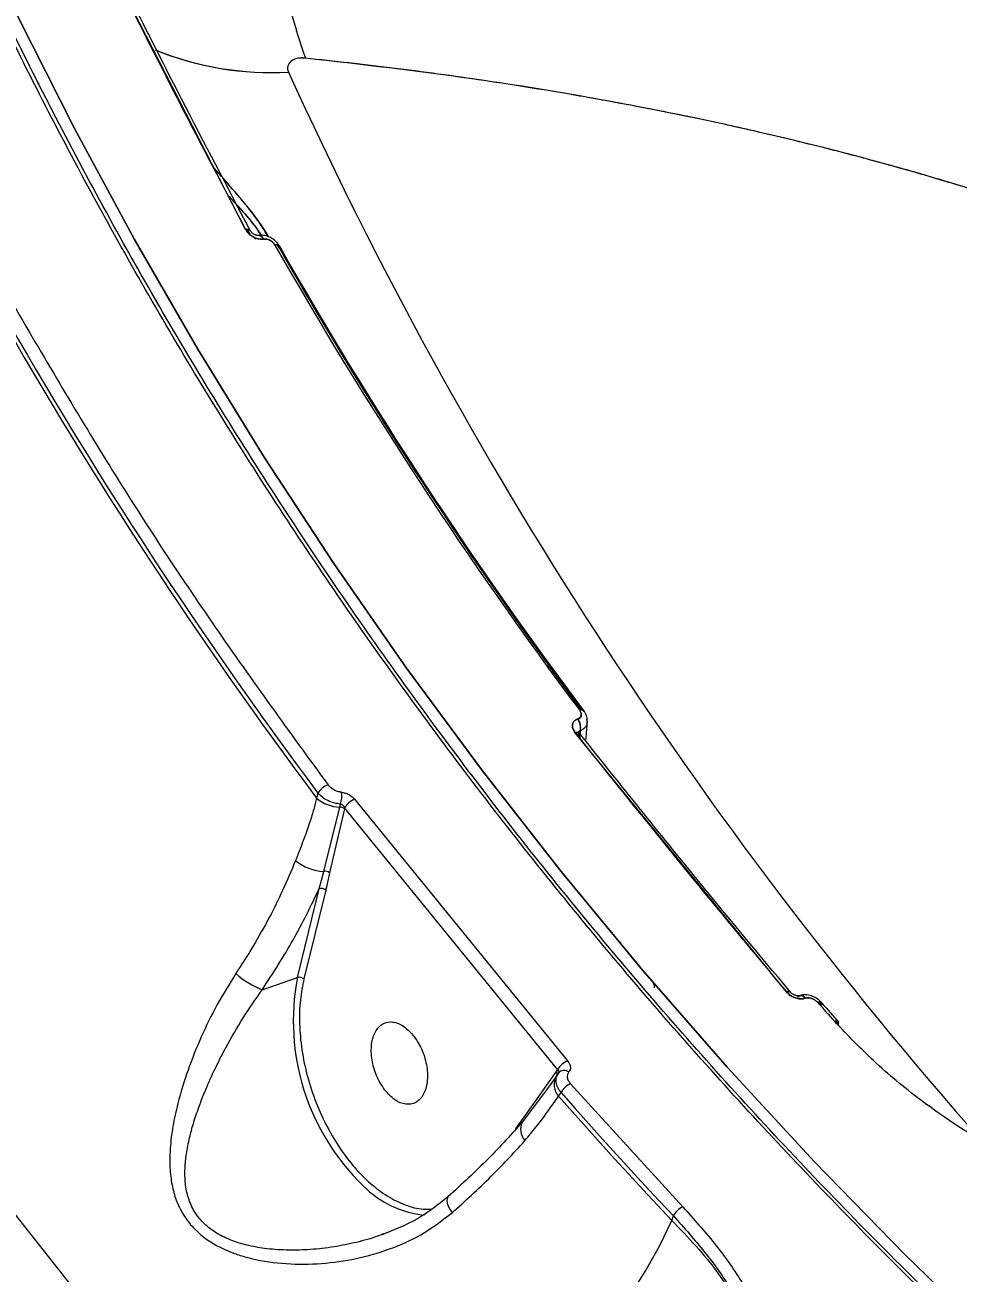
# Model space of a CAD drawing. Header units: millimetres. Extents: x -7083 to 7374, y -8368 to 7509.
# Drawn here: x 1683.6 to 1782.1, y -1832.3 to -1700.6 of the extents above; entities that cross this region are included whole.
import ezdxf

# ---------------------------------------------------------------- set-up
doc = ezdxf.new("R2010")
doc.units = ezdxf.units.MM
for name, color, linetype in [('DIKOM_ОБЪЕКТ', 7, 'Continuous'), ('DIKOM_РАЗМЕР_ЗОНА', 7, 'Continuous'), ('DIKOM_РАЗМЕР_ОБЪЕКТА', 7, 'Continuous')]:
    doc.layers.add(name, color=color, linetype=linetype)
doc.styles.add('style1', font='arial.ttf', dxfattribs={"width": 0.8})
doc.dimstyles.new('1-50', dxfattribs={"dimtxt": 300, "dimasz": 200, "dimexe": 100, "dimexo": 0, "dimgap": 100, "dimtad": 1, "dimtxsty": 'style1', "dimcen": 200, "dimclrd": 7, "dimclre": 7, "dimclrt": 7, "dimadec": 1, "dimazin": 2, "dimtfac": 1, "dimtmove": 0, "dimatfit": 2, "dimfxl": 0, "dimlwd": 25, "dimlwe": 18, "dimarcsym": 0})

# ---------------------------------------------------------------- blocks, each defined once
blk = doc.blocks.new('*D10')
at = {"layer": 'Defpoints', "color": 0, "transparency": 16777216}
for p in [(-5583.43, 647.96), (4593.55, 648.92), (4593.55, -5902.54)]:
    blk.add_point(p, dxfattribs=at)
at = {"layer": 'DIKOM_РАЗМЕР_ОБЪЕКТА', "color": 7, "lineweight": 18, "transparency": 16777216}
for p, q in [((-5583.43, 647.96), (-5583.43, -6002.54)), ((4593.55, 648.92), (4593.55, -6002.54))]:
    blk.add_line(p, q, dxfattribs=at)
at = {"layer": 'DIKOM_РАЗМЕР_ОБЪЕКТА', "color": 7, "lineweight": 25, "transparency": 16777216}
blk.add_line((-5383.43, -5902.54), (4393.55, -5902.54), dxfattribs=at)
at = {"layer": 'DIKOM_РАЗМЕР_ОБЪЕКТА', "color": 7, "transparency": 16777216}
for points in [[(-5383.43, -5869.2), (-5383.43, -5935.87), (-5583.43, -5902.54)], [(4393.55, -5869.2), (4393.55, -5935.87), (4593.55, -5902.54)]]:
    blk.add_solid(points, dxfattribs=at)
at = {"layer": 'DIKOM_РАЗМЕР_ОБЪЕКТА', "color": 7, "transparency": 16777216, "insert": (-226.13, -5649.37), "char_height": 300, "attachment_point": 5, "style": 'style1'}
blk.add_mtext('10150', dxfattribs=at)
blk = doc.blocks.new('*D11')
at = {"layer": 'Defpoints', "color": 0, "transparency": 16777216}
for p in [(-321.71, 5509.06), (-348.71, -4811.52), (5568.58, -4811.52)]:
    blk.add_point(p, dxfattribs=at)
at = {"layer": 'DIKOM_РАЗМЕР_ОБЪЕКТА', "color": 7, "lineweight": 18, "transparency": 16777216}
for p, q in [((-321.71, 5509.06), (5668.58, 5509.06)), ((-348.71, -4811.52), (5668.58, -4811.52))]:
    blk.add_line(p, q, dxfattribs=at)
at = {"layer": 'DIKOM_РАЗМЕР_ОБЪЕКТА', "color": 7, "lineweight": 25, "transparency": 16777216}
blk.add_line((5568.58, 5309.06), (5568.58, -4611.52), dxfattribs=at)
at = {"layer": 'DIKOM_РАЗМЕР_ОБЪЕКТА', "color": 7, "transparency": 16777216}
for points in [[(5535.25, 5309.06), (5601.91, 5309.06), (5568.58, 5509.06)], [(5535.25, -4611.52), (5601.91, -4611.52), (5568.58, -4811.52)]]:
    blk.add_solid(points, dxfattribs=at)
at = {"layer": 'DIKOM_РАЗМЕР_ОБЪЕКТА', "color": 7, "transparency": 16777216, "insert": (5315.31, 775.23), "char_height": 300, "attachment_point": 5, "rotation": 90, "style": 'style1'}
blk.add_mtext('10300', dxfattribs=at)
blk = doc.blocks.new('*D12')
at = {"layer": 'Defpoints', "color": 0, "transparency": 16777216}
for p in [(-621.71, 7509.06), (-373.6, -6811.53), (7273.89, -6811.53)]:
    blk.add_point(p, dxfattribs=at)
at = {"layer": 'DIKOM_РАЗМЕР_ЗОНА', "color": 7, "lineweight": 18, "transparency": 16777216}
for p, q in [((-621.71, 7509.06), (7373.89, 7509.06)), ((-373.6, -6811.53), (7373.89, -6811.53))]:
    blk.add_line(p, q, dxfattribs=at)
at = {"layer": 'DIKOM_РАЗМЕР_ЗОНА', "color": 7, "lineweight": 25, "transparency": 16777216}
blk.add_line((7273.89, 7309.06), (7273.89, -6611.53), dxfattribs=at)
at = {"layer": 'DIKOM_РАЗМЕР_ЗОНА', "color": 7, "transparency": 16777216}
for points in [[(7240.56, 7309.06), (7307.22, 7309.06), (7273.89, 7509.06)], [(7240.56, -6611.53), (7307.22, -6611.53), (7273.89, -6811.53)]]:
    blk.add_solid(points, dxfattribs=at)
at = {"layer": 'DIKOM_РАЗМЕР_ЗОНА', "color": 7, "transparency": 16777216, "insert": (7020.62, 1288.25), "char_height": 300, "attachment_point": 5, "rotation": 90, "style": 'style1'}
blk.add_mtext('14300', dxfattribs=at)
blk = doc.blocks.new('*D13')
at = {"layer": 'Defpoints', "color": 0, "transparency": 16777216}
for p in [(6593.53, 996.24), (-7083.43, 647.96), (6593.53, -8268.31)]:
    blk.add_point(p, dxfattribs=at)
at = {"layer": 'DIKOM_РАЗМЕР_ЗОНА', "color": 7, "lineweight": 18, "transparency": 16777216}
for p, q in [((6593.53, 996.24), (6593.53, -8368.31)), ((-7083.43, 647.96), (-7083.43, -8368.31))]:
    blk.add_line(p, q, dxfattribs=at)
at = {"layer": 'DIKOM_РАЗМЕР_ЗОНА', "color": 7, "lineweight": 25, "transparency": 16777216}
blk.add_line((-6883.43, -8268.31), (6393.53, -8268.31), dxfattribs=at)
at = {"layer": 'DIKOM_РАЗМЕР_ЗОНА', "color": 7, "transparency": 16777216}
for points in [[(-6883.43, -8234.97), (-6883.43, -8301.64), (-7083.43, -8268.31)], [(6393.53, -8234.97), (6393.53, -8301.64), (6593.53, -8268.31)]]:
    blk.add_solid(points, dxfattribs=at)
at = {"layer": 'DIKOM_РАЗМЕР_ЗОНА', "color": 7, "transparency": 16777216, "insert": (322.1, -8015.03), "char_height": 300, "attachment_point": 5, "style": 'style1'}
blk.add_mtext('13650', dxfattribs=at)

msp = doc.modelspace()

# ---------------------------------------------------------------- linework, layer by layer
at = {"layer": 'DIKOM_ОБЪЕКТ', "color": 7, "linetype": 'Continuous', "lineweight": 15}
for p, q in [((1706.877, -1722.2), (1690.99, -1691.277)), ((1684.99, -1706.743), (1684.922, -1706.905)), ((1707.322, -1722.669), (1707.077, -1722.197)), ((1707.08, -1722.197), (1707.322, -1722.669)), ((1707.968, -1723.047), (1707.861, -1723.234)), ((1708.231, -1722.835), (1708.209, -1722.839)), ((1708.766, -1723.22), (1708.744, -1723.223)), ((1708.744, -1723.223), (1708.766, -1723.22)), ((1710.197, -1723.849), (1710.451, -1724.191)), ((1710.451, -1724.191), (1710.333, -1724.038)), ((1742.345, -1772.912), (1738.82, -1768.131)), ((1742.614, -1773.071), (1742.477, -1772.887)), ((1741.927, -1773.864), (1741.948, -1773.858)), ((1741.948, -1773.858), (1741.927, -1773.864)), ((1742.116, -1775.357), (1742.188, -1775.106)), ((1742.208, -1775.1), (1742.16, -1775.809)), ((1742.208, -1775.1), (1742.181, -1775.538)), ((1742.188, -1775.106), (1742.208, -1775.1)), ((1742.188, -1775.106), (1742.208, -1775.1)), ((1742.263, -1775.063), (1742.208, -1775.1)), ((1742.786, -1776.188), (1742.963, -1774.079)), ((1763.963, -1802.639), (1741.678, -1775.31)), ((1741.978, -1775.402), (1741.919, -1775.605)), ((1742.014, -1775.793), (1742.015, -1775.793)), ((1742.041, -1775.613), (1742.041, -1775.612)), ((1742.073, -1775.702), (1742.053, -1775.658)), ((1714.505, -1781.683), (1714.369, -1782.218)), ((1716.822, -1783.156), (1716.9, -1782.838)), ((1718.381, -1782.334), (1740.867, -1809.943)), ((1715.118, -1789.939), (1716.822, -1783.156)), ((1717.303, -1783.331), (1715.745, -1790.09)), ((1717.328, -1783.231), (1717.303, -1783.331)), ((1739.831, -1810.862), (1717.328, -1783.231)), ((1714.638, -1791.773), (1715.118, -1789.939)), ((1715.745, -1790.09), (1715.329, -1791.92)), ((1712.335, -1801.145), (1714.638, -1791.773)), ((1715.329, -1791.92), (1713.026, -1801.292)), ((1746.407, -1797.475), (1746.34, -1797.47)), ((1708.623, -1802.435), (1712.335, -1801.145)), ((1764.379, -1803.057), (1764.025, -1802.628)), ((1764.028, -1802.627), (1764.379, -1803.057)), ((1765.345, -1803.16), (1765.124, -1803.204)), ((1765.329, -1803.058), (1765.309, -1803.064)), ((1765.977, -1803.327), (1765.957, -1803.334)), ((1765.957, -1803.334), (1765.977, -1803.327)), ((1767.367, -1803.729), (1767.697, -1804.031)), ((1767.697, -1804.031), (1767.407, -1803.774)), ((1769.469, -1806.019), (1769.442, -1806.149)), ((1739.577, -1811.729), (1736.092, -1816.377)), ((1736.47, -1815.618), (1739.69, -1811.07)), ((1739.719, -1811.492), (1739.018, -1812.474)), ((1739.941, -1811.164), (1739.681, -1811.546)), ((1739.69, -1811.07), (1739.831, -1810.862)), ((1739.798, -1811.451), (1739.919, -1811.199)), ((1739.945, -1811.155), (1740.005, -1811.102)), ((1739.914, -1813.659), (1740.173, -1813.279)), ((1741.186, -1812.338), (1753.033, -1825.325)), ((1735.554, -1816.9), (1736.47, -1815.618)), ((1735.418, -1817.1), (1735.554, -1816.9)), ((1751.869, -1826.766), (1752.046, -1826.295)), ((1721.341, -1828.231), (1721.173, -1828.292)), ((1721.67, -1828.11), (1721.341, -1828.231))]:
    msp.add_line(p, q, dxfattribs=at)
at = {"layer": 'DIKOM_ОБЪЕКТ', "color": 7, "linetype": 'Continuous', "lineweight": 15, "flags": 128}
for points in [[(1654.174, -1625.43), (1658.045, -1638.101), (1662.28, -1650.663), (1666.874, -1663.106), (1671.827, -1675.424), (1677.133, -1687.609), (1682.79, -1699.651), (1688.793, -1711.543), (1695.14, -1723.278), (1701.826, -1734.848), (1708.846, -1746.245), (1716.196, -1757.461), (1723.871, -1768.49), (1731.866, -1779.325), (1740.176, -1789.957), (1748.795, -1800.38), (1757.718, -1810.587), (1766.938, -1820.572), (1776.451, -1830.328), (1786.249, -1839.849), (1796.326, -1849.128), (1806.675, -1858.159)], [(1806.675, -1858.159), (1796.326, -1849.128), (1786.249, -1839.849), (1776.451, -1830.328), (1766.938, -1820.572), (1757.718, -1810.587), (1748.795, -1800.38), (1740.176, -1789.957), (1731.866, -1779.325), (1723.871, -1768.49), (1716.196, -1757.461), (1708.846, -1746.245), (1701.826, -1734.848), (1695.14, -1723.278), (1688.793, -1711.543), (1682.79, -1699.651), (1677.133, -1687.609), (1671.827, -1675.424), (1666.874, -1663.106), (1662.28, -1650.663), (1658.045, -1638.101), (1654.174, -1625.43)], [(1715.272, -1864.159), (1705.867, -1853.946), (1696.74, -1843.526), (1687.897, -1832.903), (1679.343, -1822.083), (1671.081, -1811.074), (1663.117, -1799.879), (1655.456, -1788.507), (1648.1, -1776.962), (1641.055, -1765.252), (1634.324, -1753.382), (1627.911, -1741.36), (1621.82, -1729.191), (1616.053, -1716.883), (1610.614, -1704.442)], [(1706.877, -1722.2), (1707.027, -1722.19), (1707.156, -1722.201), (1707.262, -1722.235), (1707.338, -1722.29), (1707.383, -1722.362)], [(1708.766, -1723.22), (1708.687, -1723.093), (1708.599, -1722.988), (1708.503, -1722.909), (1708.405, -1722.856), (1708.305, -1722.833), (1708.207, -1722.84), (1708.172, -1722.85)], [(1710.47, -1724.017), (1710.451, -1723.966), (1710.418, -1723.922), (1710.371, -1723.887), (1710.312, -1723.86), (1710.242, -1723.843), (1710.161, -1723.836), (1710.071, -1723.839), (1709.973, -1723.851)], [(1709.973, -1723.851), (1710.103, -1723.837), (1710.218, -1723.84), (1710.314, -1723.861), (1710.39, -1723.899), (1710.443, -1723.952), (1710.471, -1724.02), (1710.474, -1724.101), (1710.451, -1724.191)], [(1741.678, -1775.31), (1741.813, -1775.276), (1741.929, -1775.268), (1742.024, -1775.285), (1742.092, -1775.327), (1742.132, -1775.393), (1742.142, -1775.479), (1742.123, -1775.583), (1742.073, -1775.702)], [(1763.963, -1802.639), (1764.098, -1802.606), (1764.216, -1802.599), (1764.312, -1802.619), (1764.383, -1802.664), (1764.389, -1802.671)], [(1767.71, -1803.849), (1767.691, -1803.798), (1767.66, -1803.758), (1767.618, -1803.728), (1767.565, -1803.709), (1767.501, -1803.702), (1767.428, -1803.706), (1767.347, -1803.721), (1767.26, -1803.748)], [(1767.26, -1803.748), (1767.376, -1803.715), (1767.479, -1803.702), (1767.566, -1803.709), (1767.635, -1803.738), (1767.684, -1803.785), (1767.71, -1803.852), (1767.715, -1803.934), (1767.697, -1804.031)], [(1769.033, -1805.738), (1769.121, -1805.711), (1769.201, -1805.695), (1769.274, -1805.69), (1769.337, -1805.697), (1769.39, -1805.716), (1769.433, -1805.745), (1769.463, -1805.786), (1769.482, -1805.836)], [(1769.469, -1806.019), (1769.247, -1805.771), (1769.181, -1805.698)], [(1769.469, -1806.019), (1769.247, -1805.771), (1769.181, -1805.698)], [(1740.173, -1813.279), (1741.63, -1814.926), (1743.096, -1816.567), (1744.569, -1818.203), (1746.049, -1819.833), (1747.537, -1821.457), (1749.033, -1823.076), (1750.536, -1824.688), (1752.046, -1826.295)], [(1739.914, -1813.659), (1741.381, -1815.318), (1742.857, -1816.971), (1744.34, -1818.618), (1745.83, -1820.259), (1747.329, -1821.895), (1748.835, -1823.525), (1750.348, -1825.148), (1751.869, -1826.766)], [(1728.234, -1824.288), (1728.223, -1824.299), (1728.139, -1824.452), (1728.119, -1824.667), (1728.165, -1824.936), (1728.274, -1825.249), (1728.442, -1825.594), (1728.664, -1825.96)], [(1715.272, -1864.159), (1718.173, -1862.546), (1721.12, -1860.716), (1724.085, -1858.688), (1727.043, -1856.478), (1729.966, -1854.108), (1732.827, -1851.598), (1735.601, -1848.972), (1738.261, -1846.253), (1740.785, -1843.467), (1743.148, -1840.639), (1745.33, -1837.794), (1747.31, -1834.958), (1749.07, -1832.159), (1750.594, -1829.42), (1751.869, -1826.766)]]:
    msp.add_lwpolyline(points, dxfattribs=at)
at = {"layer": 'DIKOM_ОБЪЕКТ', "color": 7, "linetype": 'Continuous', "lineweight": 15}
for centre, radius, start, end in [((1773.338, -1682.84), 63.808, 189.6386, 199.4919), ((1709.527, -1673.515), 32.147, 247.65881, 273.33715), ((1709.666, -1672.627), 33.026, 248.16462, 273.0064), ((2126.104, -1516.554), 455.766, 204.50707, 221.48123), ((1707.02, -1722.649), 0.471, 41.53067, 107.62508), ((1708.21, -1723.41), 0.566, 19.35808, 93.62944), ((1708.239, -1723.401), 0.557, 19.04174, 96.2434), ((1708.197, -1723.421), 0.582, 19.91501, 89.2223), ((2117.15, -1492.125), 468.497, 209.64439, 216.8273), ((1710.164, -1724.072), 0.311, 337.37753, 10.13658), ((2117.31, -1492.647), 468.131, 209.64428, 216.77602), ((2114.469, -1494.377), 464.807, 209.63219, 212.4597), ((2117.312, -1492.482), 468.112, 209.64439, 216.8273), ((2110.248, -1485.99), 494.441, 209.66493, 216.80676), ((2110.247, -1485.729), 494.166, 209.68086, 216.79082), ((1742.319, -1773.324), 0.417, 50.94046, 114.88266), ((1742.327, -1773.398), 0.489, 65.08519, 112.14112), ((1740.799, -1774.749), 1.434, 345.57763, 38.11607), ((1740.819, -1774.743), 1.434, 345.57407, 38.11505), ((1741.869, -1775.658), 0.397, 54.4679, 118.67533), ((1716.258, -1782.745), 2.05, 109.43589, 148.77615), ((1714.307, -1782.021), 2.719, 342.51015, 9.0976), ((1716.91, -1779.248), 3.909, 229.45042, 268.70874), ((1719.168, -1784.325), 2.141, 111.55525, 149.27448), ((1716.808, -1783.941), 0.785, 50.92304, 89.00701), ((1715.304, -1784.998), 4.944, 230.21388, 267.84506), ((1715.259, -1790.73), 0.803, 52.77011, 100.10514), ((1714.843, -1792.506), 0.761, 50.3481, 105.65267), ((1712.541, -1792.925), 10.286, 229.32682, 247.61103), ((1736.136, -1805.699), 24.233, 169.16926, 225.97232), ((1712.54, -1801.878), 0.761, 50.3481, 105.65267), ((1764.15, -1802.987), 0.395, 51.899, 118.30639), ((1765.478, -1803.622), 0.58, 30.58694, 109.96814), ((1765.438, -1803.676), 0.621, 33.36828, 104.66953), ((1765.463, -1803.663), 0.614, 33.13774, 107.2063), ((1765.432, -1803.684), 0.631, 33.661, 101.58496), ((2130.389, -1481.808), 485.292, 221.55939, 221.87405), ((1767.338, -1803.914), 0.377, 341.86669, 9.92378), ((2130.54, -1482.173), 484.893, 221.55939, 221.87405), ((1769.108, -1805.902), 0.379, 341.99265, 9.92219), ((1741.626, -1811.841), 2.045, 111.77827, 151.3707), ((1741.298, -1812.437), 1.847, 151.14609, 221.42642), ((1739.409, -1811.303), 0.365, 330.2009, 39.69267), ((1740.507, -1811.77), 0.82, 51.91912, 135.86061), ((1742.049, -1814.284), 2.129, 113.917, 151.82758), ((1737.639, -1817.18), 1.732, 150.87933, 222.35065), ((1726.949, -1815.453), 10.836, 225.05628, 263.5684), ((1753.979, -1827.274), 2.166, 115.87196, 153.12855)]:
    msp.add_arc(centre, radius, start, end, dxfattribs=at)
for points, knots in [([(1134.218, -1797.857), (1136.478, -1794.936), (1140.989, -1789.107), (1148.584, -1780.38), (1156.738, -1771.71), (1165.49, -1763.114), (1173.986, -1755.35), (1182.043, -1748.412), (1189.508, -1742.287), (1197.224, -1736.243), (1205.18, -1730.286), (1213.362, -1724.419), (1221.759, -1718.649), (1232.823, -1711.355), (1246.787, -1702.667), (1263.903, -1692.771), (1281.471, -1683.316), (1296.891, -1675.58), (1309.907, -1669.401), (1320.371, -1664.627), (1330.903, -1660.011), (1341.488, -1655.554), (1352.114, -1651.258), (1362.768, -1647.123), (1374.4, -1642.791), (1387.011, -1638.315), (1400.598, -1633.749), (1414.149, -1629.446), (1427.644, -1625.403), (1441.061, -1621.619), (1454.636, -1618.026), (1468.352, -1614.634), (1482.194, -1611.457), (1495.893, -1608.553), (1509.428, -1605.919), (1522.785, -1603.552), (1537.105, -1601.261), (1552.345, -1599.121), (1568.435, -1597.217), (1584.193, -1595.703), (1599.593, -1594.571), (1616.09, -1593.74), (1633.591, -1593.329), (1651.939, -1593.495), (1669.714, -1594.21), (1681.026, -1595.177), (1686.67, -1595.66)], [0, 0, 0, 0, 0.0251762, 0.0502458, 0.075209, 0.100066, 0.1248168, 0.1429873, 0.1610638, 0.1790464, 0.1969351, 0.21473, 0.2324311, 0.2500384, 0.282696, 0.3149379, 0.3467642, 0.378175, 0.3959391, 0.4135675, 0.4310603, 0.4484175, 0.4656392, 0.4827252, 0.4996757, 0.521074, 0.5422607, 0.5632358, 0.5839991, 0.6045509, 0.624891, 0.6461777, 0.6672639, 0.6881494, 0.7088341, 0.7293181, 0.7496013, 0.7750478, 0.8002652, 0.8252533, 0.8500121, 0.8745413, 0.9060952, 0.9375232, 0.968825, 1, 1, 1, 1]), ([(1769.039, -1635.099), (1763.906, -1633.956), (1753.633, -1631.667), (1737.283, -1628.937), (1720.281, -1626.732), (1702.6, -1625.11), (1684.302, -1624.065), (1665.431, -1623.606), (1646.036, -1623.738), (1626.169, -1624.462), (1605.881, -1625.781), (1587.556, -1627.476), (1571.314, -1629.342), (1557.214, -1631.209), (1542.878, -1633.358), (1528.322, -1635.795), (1513.563, -1638.524), (1498.62, -1641.55), (1481.463, -1645.328), (1462.066, -1650.015), (1440.447, -1655.789), (1418.67, -1662.172), (1396.806, -1669.164), (1379.803, -1675.073), (1367.611, -1679.543), (1360.174, -1682.345), (1352.755, -1685.215), (1345.358, -1688.153), (1337.984, -1691.158), (1330.639, -1694.231), (1319.021, -1699.219), (1303.264, -1706.316), (1284.272, -1715.49), (1266.243, -1724.797), (1249.187, -1734.183), (1232.591, -1743.927), (1216.515, -1754.01), (1201.021, -1764.412), (1186.171, -1775.111), (1172.026, -1786.083), (1158.649, -1797.3), (1146.101, -1808.734), (1134.444, -1820.355), (1123.74, -1832.131), (1114.041, -1844.027), (1105.432, -1856.005), (1097.859, -1868.038), (1093.836, -1876.009), (1091.817, -1880.01)], [0, 0, 0, 0, 0.0248239, 0.0496902, 0.074599, 0.0995502, 0.1245438, 0.1495798, 0.1746582, 0.1997791, 0.2249424, 0.2501481, 0.2668666, 0.2837596, 0.3008272, 0.3180694, 0.3354861, 0.3530774, 0.3708432, 0.3960072, 0.4215132, 0.4473613, 0.4735514, 0.5000836, 0.5092169, 0.5183856, 0.5275897, 0.5368291, 0.5461038, 0.5554139, 0.5647593, 0.5906387, 0.6167852, 0.6407872, 0.66501, 0.6894536, 0.714118, 0.7390032, 0.7641093, 0.7894361, 0.8149838, 0.8407523, 0.8667415, 0.8929516, 0.9193825, 0.9460342, 0.9729067, 1, 1, 1, 1]), ([(1805.766, -1858.814), (1805.037, -1858.205), (1801.156, -1854.964), (1794.33, -1848.888), (1785.302, -1840.58), (1776.509, -1832.056), (1767.932, -1823.339), (1759.583, -1814.429), (1751.466, -1805.332), (1743.586, -1796.051), (1735.947, -1786.592), (1728.554, -1776.958), (1721.411, -1767.154), (1714.524, -1757.186), (1707.896, -1747.058), (1701.53, -1736.774), (1695.433, -1726.342), (1689.606, -1715.764), (1684.054, -1705.047), (1678.781, -1694.197), (1673.79, -1683.218), (1669.084, -1672.116), (1664.669, -1660.896), (1660.536, -1649.568), (1656.732, -1638.125), (1654.219, -1630.157), (1653.062, -1625.983), (1652.979, -1625.682)], [0, 0, 0, 0, 0.0098387, 0.0523696, 0.0949351, 0.1375348, 0.1801685, 0.2228359, 0.2655371, 0.3082719, 0.3510402, 0.3938421, 0.4366776, 0.4795467, 0.5224496, 0.5653863, 0.608357, 0.6513618, 0.6944007, 0.737474, 0.7805818, 0.8237242, 0.8669014, 0.9101135, 0.9533607, 0.9966431, 1, 1, 1, 1]), ([(1890.098, -1724.309), (1889.796, -1723.173), (1888.724, -1719.141), (1885.919, -1712.446), (1882.15, -1705.159), (1878.168, -1698.939), (1875.274, -1695.009), (1873.177, -1692.395), (1872.06, -1691.05), (1870.91, -1689.712), (1869.728, -1688.381), (1868.514, -1687.059), (1866.178, -1684.596), (1862.486, -1680.981), (1857.081, -1676.26), (1850.985, -1671.514), (1844.435, -1666.976), (1837.473, -1662.663), (1830.453, -1658.758), (1825.308, -1656.179), (1822.43, -1654.812), (1821.706, -1654.472), (1820.977, -1654.133), (1820.242, -1653.794), (1819.502, -1653.457), (1818.757, -1653.12), (1818.006, -1652.785), (1816.873, -1652.283), (1815.151, -1651.535), (1812.618, -1650.466), (1809.417, -1649.165), (1805.512, -1647.651), (1800.863, -1645.945), (1795.435, -1644.079), (1789.179, -1642.084), (1782.766, -1640.207), (1776.32, -1638.472), (1769.977, -1636.896), (1764.817, -1635.722), (1761.051, -1634.917), (1758.863, -1634.463), (1756.625, -1634.013), (1754.336, -1633.567), (1751.995, -1633.126), (1749.602, -1632.69), (1747.155, -1632.26), (1741.065, -1631.229), (1731.331, -1629.775), (1717.857, -1628.181), (1704.565, -1626.985), (1691.52, -1626.144), (1678.775, -1625.628), (1666.399, -1625.375), (1658.182, -1625.412), (1654.174, -1625.43)], [0, 0, 0, 0, 0.0183885, 0.0652352, 0.1128648, 0.1447311, 0.1769384, 0.1854303, 0.1939457, 0.2024845, 0.2110466, 0.2196322, 0.2282412, 0.25945, 0.2921873, 0.3264531, 0.3622475, 0.3950113, 0.4289588, 0.4598121, 0.4628919, 0.4659806, 0.4690781, 0.4721844, 0.4752996, 0.4784236, 0.4815564, 0.4846982, 0.4925358, 0.5028448, 0.5156252, 0.5310091, 0.5489039, 0.5693099, 0.5922268, 0.6176547, 0.637898, 0.6594916, 0.6824356, 0.6894536, 0.6965889, 0.7038413, 0.711211, 0.718698, 0.7263021, 0.7340236, 0.7418622, 0.7835953, 0.8237098, 0.8622054, 0.8990823, 0.9343404, 0.9679796, 1, 1, 1, 1]), ([(1654.174, -1625.43), (1660.206, -1625.42), (1672.248, -1625.398), (1689.717, -1626.021), (1706.664, -1627.115), (1723.04, -1628.718), (1738.853, -1630.82), (1753.812, -1633.373), (1767.944, -1636.347), (1781.227, -1639.704), (1793.87, -1643.485), (1805.815, -1647.67), (1817.281, -1652.341), (1828.227, -1657.523), (1838.596, -1663.249), (1848.168, -1669.418), (1856.898, -1676.012), (1864.735, -1682.997), (1871.513, -1690.193), (1877.293, -1697.559), (1882.118, -1705.078), (1886.174, -1712.856), (1888.168, -1718.266), (1889.163, -1720.966)], [0, 0, 0, 0, 0.0491923, 0.0981972, 0.1469544, 0.1955821, 0.2441951, 0.2929085, 0.3390358, 0.3854212, 0.4316447, 0.477638, 0.5235006, 0.5721072, 0.6207905, 0.6696667, 0.7188385, 0.7678836, 0.8166658, 0.8625266, 0.9083556, 0.954249, 1, 1, 1, 1]), ([(1889.592, -1722.346), (1889.499, -1721.968), (1888.709, -1718.783), (1886.411, -1713.035), (1882.655, -1705.143), (1877.894, -1697.413), (1872.18, -1689.832), (1865.413, -1682.437), (1857.717, -1675.389), (1849.128, -1668.731), (1839.695, -1662.498), (1829.656, -1656.815), (1819.07, -1651.653), (1807.989, -1646.98), (1796.188, -1642.706), (1783.727, -1638.802), (1774.869, -1636.556), (1770.432, -1635.432)], [0, 0, 0, 0, 0.0092859, 0.0782786, 0.1470322, 0.2156926, 0.2885721, 0.3616821, 0.4352006, 0.5088422, 0.5820388, 0.6549605, 0.7236205, 0.7923348, 0.8612482, 0.9305097, 1, 1, 1, 1]), ([(1690.99, -1691.277), (1693.921, -1697.104), (1699.156, -1707.51), (1704.518, -1717.712), (1706.877, -1722.2)], [0, 0, 0, 0, 0.559995, 1, 1, 1, 1]), ([(1707.359, -1722.316), (1704.932, -1717.699), (1699.569, -1707.494), (1694.334, -1697.084), (1691.468, -1691.384)], [0, 0, 0, 0, 0.4524819, 1, 1, 1, 1]), ([(1713.187, -1704.131), (1713.185, -1704.131), (1713.167, -1704.129), (1712.898, -1704.102), (1712.383, -1704.116), (1711.746, -1704.341), (1711.378, -1704.744), (1711.295, -1705.142), (1711.32, -1705.404), (1711.372, -1705.54), (1711.398, -1705.608)], [0, 0, 0, 0, 0.0018569, 0.0164364, 0.25034, 0.5000441, 0.7457649, 0.8745391, 0.9368619, 1, 1, 1, 1]), ([(1713.187, -1704.131), (1712.923, -1704.121), (1712.395, -1704.101), (1711.848, -1704.307), (1711.521, -1704.586), (1711.352, -1704.864), (1711.295, -1705.147), (1711.32, -1705.406), (1711.372, -1705.542), (1711.398, -1705.608)], [0, 0, 0, 0, 0.2499239, 0.4993362, 0.6284324, 0.7497095, 0.8745748, 0.9390426, 1, 1, 1, 1]), ([(1869.372, -1774.144), (1869.344, -1774.095), (1867.709, -1771.222), (1863.451, -1765.848), (1856.549, -1758.1), (1848.483, -1750.825), (1839.468, -1743.986), (1829.465, -1737.598), (1818.491, -1731.66), (1806.363, -1726.102), (1793.102, -1720.991), (1778.745, -1716.39), (1763.58, -1712.389), (1747.599, -1709.001), (1730.861, -1706.171), (1719.09, -1704.812), (1713.187, -1704.131)], [0, 0, 0, 0, 0.0013289, 0.0768572, 0.1523791, 0.2274279, 0.3022309, 0.3770121, 0.4519924, 0.5273962, 0.6066532, 0.6854052, 0.7638667, 0.8422872, 0.920914, 1, 1, 1, 1]), ([(1873.268, -1780.89), (1872.99, -1780.332), (1871.891, -1778.127), (1869.58, -1774.364), (1866.317, -1769.589), (1862.939, -1765.309), (1859.577, -1761.483), (1856.31, -1758.085), (1852.762, -1754.704), (1848.997, -1751.413), (1845.641, -1748.711), (1842.811, -1746.567), (1840.511, -1744.898), (1838.111, -1743.228), (1835.606, -1741.56), (1832.995, -1739.895), (1830.274, -1738.236), (1826.929, -1736.283), (1822.846, -1734.032), (1817.891, -1731.487), (1812.508, -1728.922), (1806.849, -1726.429), (1801.542, -1724.269), (1796.666, -1722.413), (1792.31, -1720.849), (1787.402, -1719.187), (1783.698, -1718.013), (1781.124, -1717.234), (1780.265, -1716.977), (1779.389, -1716.718), (1778.498, -1716.457), (1777.59, -1716.194), (1776.516, -1715.888), (1775.105, -1715.491), (1773.182, -1714.961), (1770.719, -1714.303), (1767.702, -1713.526), (1764.258, -1712.678), (1760.76, -1711.859), (1756.712, -1710.956), (1752.387, -1710.046), (1747.313, -1709.052), (1740.664, -1707.843), (1732.299, -1706.499), (1722.627, -1705.169), (1716.252, -1704.468), (1713.187, -1704.131)], [0, 0, 0, 0, 0.0138271, 0.054629, 0.0960237, 0.1380133, 0.1691624, 0.2009399, 0.2333464, 0.266383, 0.2981001, 0.3153261, 0.3328508, 0.3506744, 0.3687969, 0.3872186, 0.4059395, 0.4249597, 0.4546052, 0.4857434, 0.5183752, 0.5525015, 0.5850923, 0.608444, 0.6330939, 0.655519, 0.6861489, 0.6904409, 0.6947981, 0.6992203, 0.7037075, 0.7082599, 0.7128773, 0.7198124, 0.7293194, 0.7413987, 0.7560506, 0.7732757, 0.7909844, 0.8057959, 0.8301929, 0.851021, 0.8751834, 0.9198576, 0.9614638, 1, 1, 1, 1]), ([(1709.325, -1723.017), (1709.255, -1722.892), (1708.878, -1722.226), (1708.023, -1721.042), (1706.818, -1719.488), (1705.321, -1717.719), (1704.236, -1716.514), (1703.585, -1715.792)], [0, 0, 0, 0, 0.0490452, 0.2617799, 0.4609874, 0.6768459, 1, 1, 1, 1]), ([(1709.264, -1722.992), (1708.991, -1722.526), (1708.211, -1721.199), (1706.48, -1719.07), (1705.129, -1717.525), (1704.457, -1716.757)], [0, 0, 0, 0, 0.2132986, 0.6085308, 1, 1, 1, 1]), ([(1705.01, -1718.625), (1705.405, -1719.038), (1706.194, -1719.864), (1707.345, -1721.222), (1708.155, -1722.228), (1708.48, -1722.779), (1708.507, -1722.825)], [0, 0, 0, 0, 0.3154426, 0.630685, 0.9687118, 1, 1, 1, 1]), ([(1705.981, -1719.677), (1706.193, -1719.905), (1706.946, -1720.715), (1707.834, -1721.761), (1708.325, -1722.576), (1708.421, -1722.736)], [0, 0, 0, 0, 0.2392357, 0.850708, 1, 1, 1, 1]), ([(1708.744, -1723.223), (1708.66, -1723.23), (1708.494, -1723.245), (1708.132, -1723.194), (1707.673, -1723.02), (1707.179, -1722.66), (1706.978, -1722.354), (1706.877, -1722.2)], [0, 0, 0, 0, 0.1257369, 0.251488, 0.5008063, 0.75027, 1, 1, 1, 1]), ([(1706.877, -1722.2), (1706.992, -1722.372), (1707.223, -1722.715), (1707.76, -1723.063), (1708.293, -1723.242), (1708.593, -1723.229), (1708.744, -1723.223)], [0, 0, 0, 0, 0.279515, 0.5589463, 0.7793103, 1, 1, 1, 1]), ([(1708.201, -1722.84), (1708.184, -1722.841), (1708.147, -1722.844), (1708.061, -1722.835), (1707.954, -1722.809), (1707.83, -1722.759), (1707.697, -1722.685), (1707.568, -1722.586), (1707.451, -1722.466), (1707.399, -1722.381), (1707.372, -1722.337)], [0, 0, 0, 0, 0.0969669, 0.2004114, 0.3110949, 0.4308352, 0.5599403, 0.6980443, 0.8451672, 1, 1, 1, 1]), ([(1710.452, -1723.968), (1710.355, -1723.822), (1710.146, -1723.509), (1709.643, -1723.113), (1709.101, -1722.885), (1708.607, -1722.804), (1708.354, -1722.826), (1708.223, -1722.837)], [0, 0, 0, 0, 0.2012236, 0.4318852, 0.6967357, 0.8434231, 1, 1, 1, 1]), ([(1709.973, -1723.851), (1709.906, -1723.754), (1709.77, -1723.56), (1709.449, -1723.339), (1709.093, -1723.207), (1708.875, -1723.215), (1708.766, -1723.22)], [0, 0, 0, 0, 0.2500201, 0.4999143, 0.7497084, 1, 1, 1, 1]), ([(1708.766, -1723.22), (1708.889, -1723.216), (1709.135, -1723.21), (1709.505, -1723.369), (1709.798, -1723.594), (1709.915, -1723.766), (1709.973, -1723.851)], [0, 0, 0, 0, 0.2797673, 0.559852, 0.7798294, 1, 1, 1, 1]), ([(1742.533, -1772.954), (1741.43, -1771.47), (1739.341, -1768.659), (1736.446, -1764.645), (1733.931, -1761.091), (1731.788, -1758.004), (1730.002, -1755.392), (1728.51, -1753.18), (1726.856, -1750.701), (1724.727, -1747.463), (1721.882, -1743.04), (1718.48, -1737.6), (1714.555, -1731.126), (1711.847, -1726.422), (1710.396, -1723.903)], [0, 0, 0, 0, 0.0941664, 0.1782551, 0.252266, 0.3161993, 0.3700548, 0.4138326, 0.4524796, 0.5223136, 0.6119829, 0.7214872, 0.8508263, 1, 1, 1, 1]), ([(1741.948, -1773.858), (1742.034, -1773.818), (1742.206, -1773.74), (1742.326, -1773.511), (1742.317, -1773.23), (1742.201, -1773.04), (1742.143, -1772.945)], [0, 0, 0, 0, 0.2503241, 0.4998674, 0.7496178, 1, 1, 1, 1]), ([(1742.143, -1772.945), (1742.207, -1773.052), (1742.335, -1773.265), (1742.315, -1773.552), (1742.178, -1773.758), (1742.025, -1773.824), (1741.948, -1773.858)], [0, 0, 0, 0, 0.2787485, 0.5585837, 0.7792918, 1, 1, 1, 1]), ([(1742.942, -1774.241), (1742.948, -1774.131), (1742.961, -1773.915), (1742.892, -1773.588), (1742.769, -1773.277), (1742.643, -1773.09), (1742.582, -1772.999)], [0, 0, 0, 0, 0.2623206, 0.5168181, 0.7637093, 1, 1, 1, 1]), ([(1741.678, -1775.31), (1741.582, -1775.162), (1741.389, -1774.868), (1741.356, -1774.422), (1741.503, -1774.121), (1741.716, -1773.945), (1741.857, -1773.891), (1741.927, -1773.864)], [0, 0, 0, 0, 0.2497295, 0.4991926, 0.7485103, 0.8742091, 1, 1, 1, 1]), ([(1741.927, -1773.864), (1741.779, -1773.936), (1741.482, -1774.081), (1741.349, -1774.493), (1741.418, -1774.922), (1741.592, -1775.18), (1741.678, -1775.31)], [0, 0, 0, 0, 0.2797809, 0.559625, 0.7797346, 1, 1, 1, 1]), ([(1742.014, -1775.286), (1742.018, -1775.269), (1742.031, -1775.227), (1742.068, -1775.174), (1742.122, -1775.128), (1742.166, -1775.114), (1742.188, -1775.106)], [0, 0, 0, 0, 0.1896217, 0.465425, 0.7345041, 1, 1, 1, 1]), ([(1742.015, -1775.297), (1742.015, -1775.287), (1742.02, -1775.229), (1742.079, -1775.153), (1742.152, -1775.122), (1742.188, -1775.106)], [0, 0, 0, 0, 0.1038074, 0.5543219, 1, 1, 1, 1]), ([(1742.208, -1775.1), (1742.399, -1774.991), (1742.783, -1774.771), (1742.988, -1774.31), (1742.925, -1774.015), (1742.906, -1773.923)], [0, 0, 0, 0, 0.4067881, 0.8169169, 1, 1, 1, 1]), ([(1741.678, -1775.31), (1745.808, -1780.473), (1753.183, -1789.693), (1760.669, -1798.683), (1763.963, -1802.639)], [0, 0, 0, 0, 0.559995, 1, 1, 1, 1]), ([(1742.053, -1775.658), (1742.024, -1775.586), (1741.991, -1775.506), (1742, -1775.436), (1742.001, -1775.43)], [0, 0, 0, 0, 0.9119379, 1, 1, 1, 1]), ([(1742.053, -1775.658), (1742.026, -1775.591), (1741.997, -1775.521), (1742, -1775.457), (1742, -1775.454)], [0, 0, 0, 0, 0.9607411, 1, 1, 1, 1]), ([(1742.105, -1775.342), (1742.076, -1775.304), (1742.041, -1775.258), (1742.031, -1775.27), (1742.03, -1775.271)], [0, 0, 0, 0, 0.8361549, 1, 1, 1, 1]), ([(1742.073, -1775.702), (1742.069, -1775.694), (1742.063, -1775.679), (1742.056, -1775.665), (1742.053, -1775.658)], [0, 0, 0, 0, 0.5605101, 1, 1, 1, 1]), ([(1764.389, -1802.671), (1761.001, -1798.602), (1753.514, -1789.609), (1746.138, -1780.385), (1742.1, -1775.335)], [0, 0, 0, 0, 0.4524819, 1, 1, 1, 1]), ([(1716.9, -1782.838), (1716.672, -1782.81), (1716.217, -1782.752), (1715.549, -1782.493), (1714.949, -1782.137), (1714.653, -1781.834), (1714.505, -1781.683)], [0, 0, 0, 0, 0.2520092, 0.5025833, 0.7518916, 1, 1, 1, 1]), ([(1716.992, -1781.591), (1716.856, -1781.571), (1716.584, -1781.529), (1716.188, -1781.353), (1715.834, -1781.114), (1715.662, -1780.913), (1715.576, -1780.813)], [0, 0, 0, 0, 0.25043, 0.5004767, 0.7503939, 1, 1, 1, 1]), ([(1716.992, -1781.591), (1717.124, -1781.611), (1717.388, -1781.651), (1717.773, -1781.818), (1718.121, -1782.046), (1718.295, -1782.238), (1718.381, -1782.334)], [0, 0, 0, 0, 0.250145, 0.5002944, 0.7503473, 1, 1, 1, 1]), ([(1714.369, -1782.218), (1714.272, -1782.602), (1714.06, -1783.435), (1713.629, -1784.834), (1713.147, -1786.205), (1712.629, -1787.559), (1712.313, -1788.359), (1712.14, -1788.797)], [0, 0, 0, 0, 0.1771021, 0.3848347, 0.6442005, 0.8052414, 1, 1, 1, 1]), ([(1716.9, -1782.838), (1716.943, -1782.852), (1717.031, -1782.879), (1717.15, -1782.971), (1717.254, -1783.089), (1717.303, -1783.183), (1717.328, -1783.231)], [0, 0, 0, 0, 0.2342408, 0.4797597, 0.7357557, 1, 1, 1, 1]), ([(1712.14, -1788.797), (1711.7, -1789.855), (1710.87, -1791.848), (1709.348, -1794.884), (1707.713, -1797.815), (1706.448, -1799.777), (1705.837, -1800.726)], [0, 0, 0, 0, 0.2654265, 0.500016, 0.7581797, 1, 1, 1, 1]), ([(1708.623, -1802.435), (1709.771, -1800.67), (1712.065, -1797.144), (1713.781, -1793.561), (1714.638, -1791.773)], [0, 0, 0, 0, 0.5008852, 1, 1, 1, 1]), ([(1746.535, -1797.495), (1746.521, -1797.491), (1746.477, -1797.477), (1746.437, -1797.482), (1746.41, -1797.486)], [0, 0, 0, 0, 0.3347493, 1, 1, 1, 1]), ([(1705.837, -1800.726), (1705.168, -1801.797), (1703.828, -1803.941), (1702.152, -1807.39), (1700.739, -1810.899), (1699.766, -1814.055), (1699.165, -1816.824), (1698.869, -1819.173), (1698.849, -1821.319), (1699.097, -1823.202), (1699.585, -1824.857), (1700.365, -1826.379), (1701.79, -1828.135), (1703.573, -1829.355), (1705.388, -1830.15), (1706.632, -1830.571), (1708.699, -1831.092), (1711.635, -1831.445), (1715.355, -1831.347), (1719.022, -1830.764), (1722.529, -1829.691), (1725.841, -1828.158), (1727.722, -1826.694), (1728.664, -1825.96)], [0, 0, 0, 0, 0.0624741, 0.125065, 0.1873409, 0.2498758, 0.2919389, 0.3339672, 0.3747903, 0.4072249, 0.4374468, 0.4691553, 0.5002048, 0.5586356, 0.5797997, 0.6020607, 0.6255581, 0.6879946, 0.7506604, 0.8130007, 0.8756723, 0.9376942, 1, 1, 1, 1]), ([(1713.026, -1801.292), (1712.881, -1802.016), (1712.584, -1803.499), (1712.517, -1806.032), (1712.762, -1808.759), (1713.357, -1811.583), (1714.275, -1814.359), (1715.464, -1816.954), (1716.85, -1819.26), (1718.379, -1821.243), (1720.04, -1822.915), (1721.838, -1824.264), (1723.729, -1825.183), (1725.305, -1825.63), (1726.185, -1825.57), (1726.461, -1825.551)], [0, 0, 0, 0, 0.0757867, 0.1551908, 0.237204, 0.3205869, 0.4039697, 0.4859829, 0.5653871, 0.6411737, 0.7169604, 0.7963645, 0.8783778, 0.9617606, 1, 1, 1, 1]), ([(1721.173, -1828.292), (1720.974, -1828.367), (1720.037, -1828.72), (1718.278, -1829.171), (1715.883, -1829.64), (1713.497, -1829.887), (1711.132, -1829.932), (1708.986, -1829.772), (1707.066, -1829.42), (1705.382, -1828.91), (1703.842, -1828.188), (1702.47, -1827.174), (1701.427, -1825.89), (1700.775, -1824.415), (1700.475, -1822.851), (1700.446, -1821.288), (1700.611, -1819.681), (1700.919, -1818.118), (1701.367, -1816.477), (1701.96, -1814.696), (1702.767, -1812.664), (1703.738, -1810.546), (1704.998, -1808.099), (1706.573, -1805.364), (1707.94, -1803.411), (1708.623, -1802.435)], [0, 0, 0, 0, 0.0134182, 0.0633242, 0.1137811, 0.1664362, 0.2131551, 0.2615538, 0.300994, 0.3356297, 0.3727361, 0.4096221, 0.446723, 0.4836363, 0.5206558, 0.5575288, 0.5919521, 0.6313842, 0.6649706, 0.7049972, 0.754253, 0.8055968, 0.852387, 0.926251, 1, 1, 1, 1]), ([(1750.06, -1802.217), (1750.059, -1802.204), (1750.044, -1802.024), (1749.992, -1801.839), (1749.943, -1801.668)], [0, 0, 0, 0, 0.0754211, 1, 1, 1, 1]), ([(1765.957, -1803.334), (1765.881, -1803.354), (1765.729, -1803.394), (1765.378, -1803.401), (1764.907, -1803.305), (1764.357, -1803.035), (1764.094, -1802.771), (1763.963, -1802.639)], [0, 0, 0, 0, 0.1257369, 0.251488, 0.5008063, 0.75027, 1, 1, 1, 1]), ([(1763.963, -1802.639), (1764.112, -1802.786), (1764.411, -1803.081), (1764.998, -1803.333), (1765.541, -1803.422), (1765.818, -1803.363), (1765.957, -1803.334)], [0, 0, 0, 0, 0.279515, 0.5589463, 0.7793103, 1, 1, 1, 1]), ([(1765.301, -1803.067), (1765.288, -1803.07), (1765.263, -1803.076), (1765.188, -1803.079), (1765.087, -1803.07), (1764.958, -1803.04), (1764.812, -1802.987), (1764.66, -1802.907), (1764.51, -1802.801), (1764.433, -1802.719), (1764.393, -1802.676)], [0, 0, 0, 0, 0.0966992, 0.1994433, 0.3093054, 0.4283444, 0.5571154, 0.695436, 0.8434598, 1, 1, 1, 1]), ([(1767.67, -1803.767), (1767.582, -1803.678), (1767.411, -1803.503), (1767.007, -1803.23), (1766.472, -1803.013), (1765.851, -1802.935), (1765.491, -1803.02), (1765.321, -1803.06)], [0, 0, 0, 0, 0.1481351, 0.2891655, 0.5508019, 0.7870269, 1, 1, 1, 1]), ([(1765.977, -1803.327), (1766.091, -1803.305), (1766.32, -1803.26), (1766.705, -1803.357), (1767.034, -1803.528), (1767.185, -1803.675), (1767.26, -1803.748)], [0, 0, 0, 0, 0.2797673, 0.559852, 0.7798294, 1, 1, 1, 1]), ([(1767.26, -1803.748), (1767.173, -1803.665), (1766.999, -1803.499), (1766.645, -1803.336), (1766.28, -1803.264), (1766.078, -1803.306), (1765.977, -1803.327)], [0, 0, 0, 0, 0.2500201, 0.4999143, 0.7497084, 1, 1, 1, 1]), ([(1836.588, -1828.269), (1835.02, -1828.628), (1831.885, -1829.345), (1826.515, -1829.791), (1820.774, -1829.746), (1814.712, -1829.153), (1808.455, -1828.011), (1802.121, -1826.315), (1795.827, -1824.076), (1789.688, -1821.309), (1783.826, -1818.051), (1778.361, -1814.338), (1773.328, -1810.244), (1770.466, -1807.241), (1769.033, -1805.738)], [0, 0, 0, 0, 0.0836186, 0.1671647, 0.2504175, 0.3338511, 0.4173022, 0.5004885, 0.583737, 0.6671369, 0.7504577, 0.8333948, 0.9166264, 1, 1, 1, 1]), ([(1740.867, -1809.943), (1740.94, -1810.043), (1741.086, -1810.245), (1741.174, -1810.565), (1741.163, -1810.871), (1741.063, -1811.04), (1741.013, -1811.124)], [0, 0, 0, 0, 0.2505986, 0.5006239, 0.7504884, 1, 1, 1, 1]), ([(1740.173, -1813.279), (1740.047, -1813.101), (1739.795, -1812.744), (1739.647, -1812.181), (1739.644, -1811.733), (1739.762, -1811.518), (1739.798, -1811.451)], [0, 0, 0, 0, 0.2902921, 0.5800617, 0.8701564, 1, 1, 1, 1]), ([(1739.831, -1810.862), (1739.86, -1810.888), (1739.918, -1810.941), (1739.959, -1811.03), (1739.965, -1811.119), (1739.934, -1811.172), (1739.919, -1811.199)], [0, 0, 0, 0, 0.2572967, 0.5097976, 0.7567793, 1, 1, 1, 1]), ([(1741.186, -1812.338), (1741.108, -1812.236), (1740.951, -1812.031), (1740.853, -1811.702), (1740.859, -1811.385), (1740.962, -1811.211), (1741.013, -1811.124)], [0, 0, 0, 0, 0.2507927, 0.500723, 0.7505005, 1, 1, 1, 1]), ([(1736.359, -1818.347), (1736.754, -1817.879), (1737.675, -1816.786), (1738.843, -1815.184), (1739.585, -1814.127), (1739.914, -1813.659)], [0, 0, 0, 0, 0.2948345, 0.6880957, 1, 1, 1, 1]), ([(1736.129, -1816.334), (1734.959, -1817.64), (1732.611, -1820.262), (1729.699, -1822.941), (1728.237, -1824.286)], [0, 0, 0, 0, 0.4981165, 1, 1, 1, 1]), ([(1728.664, -1825.96), (1729.353, -1825.345), (1730.79, -1824.063), (1732.726, -1822.198), (1734.628, -1820.269), (1735.749, -1819.024), (1736.359, -1818.347)], [0, 0, 0, 0, 0.2408505, 0.501848, 0.7291689, 1, 1, 1, 1]), ([(1950.777, -1829.242), (1949.932, -1828.89), (1947.413, -1827.842), (1942.578, -1826.389), (1936.24, -1824.941), (1929.154, -1823.959), (1920.811, -1823.44), (1911.049, -1823.639), (1899.711, -1824.832), (1887.787, -1826.999), (1875.314, -1830.13), (1862.333, -1834.215), (1848.874, -1839.242), (1834.975, -1845.196), (1820.663, -1852.069), (1805.99, -1859.833), (1791.333, -1868.275), (1776.768, -1877.297), (1762.339, -1886.821), (1749.397, -1895.877), (1738.053, -1904.18), (1730.761, -1909.701), (1725.895, -1913.461), (1723.26, -1915.514), (1720.185, -1917.931), (1716.406, -1920.935), (1711.852, -1924.599), (1708.555, -1927.305), (1706.78, -1928.762)], [0, 0, 0, 0, 0.0167913, 0.0500783, 0.0897032, 0.1293262, 0.1689465, 0.2229673, 0.2770175, 0.3311422, 0.3851566, 0.4391648, 0.4931715, 0.5471747, 0.6011883, 0.655312, 0.7093233, 0.7597225, 0.8101204, 0.8605178, 0.8937812, 0.9267707, 0.9351442, 0.9434714, 0.9536594, 0.9664938, 0.9819562, 1, 1, 1, 1]), ([(1707.384, -1929.014), (1712.231, -1925.068), (1721.907, -1917.192), (1736.319, -1906.135), (1750.583, -1895.684), (1764.68, -1885.894), (1778.612, -1876.752), (1792.116, -1868.423), (1805.195, -1860.872), (1817.813, -1854.091), (1830.16, -1847.968), (1842.178, -1842.528), (1854.09, -1837.676), (1865.878, -1833.451), (1877.513, -1829.911), (1888.763, -1827.141), (1899.58, -1825.16), (1909.904, -1823.984), (1919.497, -1823.617), (1928.382, -1824.002), (1936.599, -1825.081), (1944.315, -1826.876), (1951.575, -1829.33), (1955.964, -1831.563), (1958.164, -1832.683)], [0, 0, 0, 0, 0.047001, 0.093823, 0.1404084, 0.1868699, 0.2333175, 0.2798609, 0.3239334, 0.3682526, 0.4124171, 0.4563616, 0.5001812, 0.5466227, 0.5931373, 0.6398363, 0.6868178, 0.7336782, 0.7802874, 0.8241053, 0.8678929, 0.911742, 0.9557457, 1, 1, 1, 1]), ([(1958.164, -1832.683), (1955.935, -1831.55), (1951.437, -1829.264), (1943.903, -1826.747), (1936.66, -1825.12), (1929.882, -1824.206), (1925.293, -1823.879), (1922.102, -1823.774), (1920.429, -1823.744), (1918.734, -1823.74), (1917.018, -1823.761), (1915.281, -1823.808), (1911.984, -1823.944), (1906.934, -1824.315), (1899.87, -1825.18), (1892.236, -1826.483), (1884.356, -1828.2), (1876.273, -1830.314), (1868.379, -1832.695), (1862.756, -1834.599), (1859.654, -1835.708), (1858.876, -1835.989), (1858.094, -1836.273), (1857.308, -1836.562), (1856.519, -1836.855), (1855.725, -1837.152), (1854.928, -1837.453), (1853.729, -1837.91), (1851.913, -1838.612), (1849.26, -1839.663), (1845.936, -1841.02), (1841.924, -1842.715), (1837.202, -1844.789), (1831.761, -1847.281), (1825.581, -1850.24), (1819.341, -1853.37), (1813.157, -1856.601), (1807.147, -1859.854), (1802.32, -1862.562), (1798.827, -1864.567), (1796.806, -1865.739), (1794.747, -1866.947), (1792.648, -1868.19), (1790.511, -1869.47), (1788.335, -1870.787), (1786.119, -1872.143), (1780.626, -1875.539), (1771.959, -1881.075), (1760.202, -1888.975), (1748.82, -1896.981), (1737.841, -1905.027), (1727.29, -1913.059), (1717.188, -1920.999), (1710.598, -1926.387), (1707.384, -1929.014)], [0, 0, 0, 0, 0.0448233, 0.0904084, 0.1367554, 0.1677635, 0.1991034, 0.2073667, 0.2156528, 0.2239616, 0.2322932, 0.2406475, 0.2490247, 0.279393, 0.3112487, 0.3445917, 0.3794221, 0.4113036, 0.4443369, 0.4743594, 0.4773563, 0.4803617, 0.4833758, 0.4863985, 0.4894298, 0.4924696, 0.4955181, 0.4985752, 0.5062018, 0.5162332, 0.5286695, 0.543639, 0.561052, 0.5809084, 0.6032081, 0.6279513, 0.6476494, 0.6686615, 0.6909876, 0.6978166, 0.7047597, 0.7118169, 0.7189881, 0.7262734, 0.7336728, 0.7411863, 0.7488139, 0.7894231, 0.8284573, 0.8659162, 0.9018, 0.9361086, 0.9688419, 1, 1, 1, 1]), ([(1728.237, -1824.286), (1727.199, -1825.105), (1725.108, -1826.757), (1722.538, -1827.775), (1721.243, -1828.288)], [0, 0, 0, 0, 0.4962197, 1, 1, 1, 1]), ([(1752.046, -1826.295), (1753.173, -1827.556), (1755.419, -1830.07), (1758.226, -1834.033), (1759.669, -1836.738), (1760.393, -1838.094)], [0, 0, 0, 0, 0.3340171, 0.6659828, 1, 1, 1, 1]), ([(1753.033, -1825.325), (1754.18, -1826.606), (1756.473, -1829.169), (1759.332, -1833.205), (1760.803, -1835.963), (1761.539, -1837.341)], [0, 0, 0, 0, 0.3332234, 0.6667398, 1, 1, 1, 1]), ([(1751.869, -1826.766), (1752.743, -1827.671), (1754.488, -1829.477), (1757.541, -1833.225), (1759.255, -1836.151), (1760.394, -1838.094)], [0, 0, 0, 0, 0.2519518, 0.5032918, 1, 1, 1, 1])]:
    msp.add_open_spline(points, degree=3, knots=knots, dxfattribs=at)
for points in [[(1805.363, -1858.881), (1799.308, -1853.596), (1787.197, -1843.025), (1770.102, -1826.213), (1753.836, -1808.743), (1738.505, -1790.58), (1724.12, -1771.778), (1710.716, -1752.372), (1698.317, -1732.401), (1686.951, -1711.904), (1676.632, -1690.924), (1667.41, -1669.497), (1659.201, -1647.693), (1654.668, -1632.865), (1652.402, -1625.45)], [(1682.062, -1729.669), (1685.49, -1735.514), (1692.344, -1747.205), (1703.526, -1764.27), (1711.559, -1775.298), (1715.576, -1780.813)], [(1721.542, -1812.975), (1721.236, -1812.499), (1720.623, -1811.546), (1720.146, -1809.793), (1720.103, -1808.128), (1720.521, -1806.767), (1721.333, -1805.925), (1722.411, -1805.736), (1723.612, -1806.193), (1724.319, -1806.977), (1724.672, -1807.37)], [(1724.672, -1807.37), (1724.979, -1807.846), (1725.591, -1808.799), (1726.068, -1810.552), (1726.112, -1812.216), (1725.693, -1813.577), (1724.881, -1814.42), (1723.804, -1814.608), (1722.603, -1814.152), (1721.896, -1813.367), (1721.542, -1812.975)]]:
    msp.add_open_spline(points, degree=3, dxfattribs=at)

# ---------------------------------------------------------------- dimensions: what is measured, and where the dimension line sits
at = {"layer": 'DIKOM_РАЗМЕР_ЗОНА'}
dim = msp.add_linear_dim(base=(7273.891, -6811.526), p1=(-621.712, 7509.064), p2=(-373.605, -6811.526), angle=90, text='14300', dimstyle='1-50', dxfattribs=at)
dim.commit()
dim.dimension.update_dxf_attribs({"geometry": '*D12', "text_midpoint": (7273.891, 1288.251), "dimtype": 160})
dim = msp.add_linear_dim(base=(6593.528, -8268.308), p1=(-7083.425, 647.956), p2=(6593.528, 996.237), text='13650', dimstyle='1-50', dxfattribs=at)
dim.commit()
dim.dimension.update_dxf_attribs({"geometry": '*D13', "text_midpoint": (322.101, -8268.308), "dimtype": 160})
at = {"layer": 'DIKOM_РАЗМЕР_ОБЪЕКТА'}
dim = msp.add_linear_dim(base=(5568.58, -4811.525), p1=(-321.712, 5509.064), p2=(-348.712, -4811.525), angle=90, text='10300', dimstyle='1-50', dxfattribs=at)
dim.commit()
dim.dimension.update_dxf_attribs({"geometry": '*D11', "text_midpoint": (5568.58, 775.227), "dimtype": 160})
dim = msp.add_linear_dim(base=(4593.55, -5902.538), p1=(-5583.425, 647.956), p2=(4593.55, 648.921), text='10150', dimstyle='1-50', dxfattribs=at)
dim.commit()
dim.dimension.update_dxf_attribs({"geometry": '*D10', "text_midpoint": (-226.127, -5902.538), "dimtype": 160})

doc.saveas('drawing.dxf')
